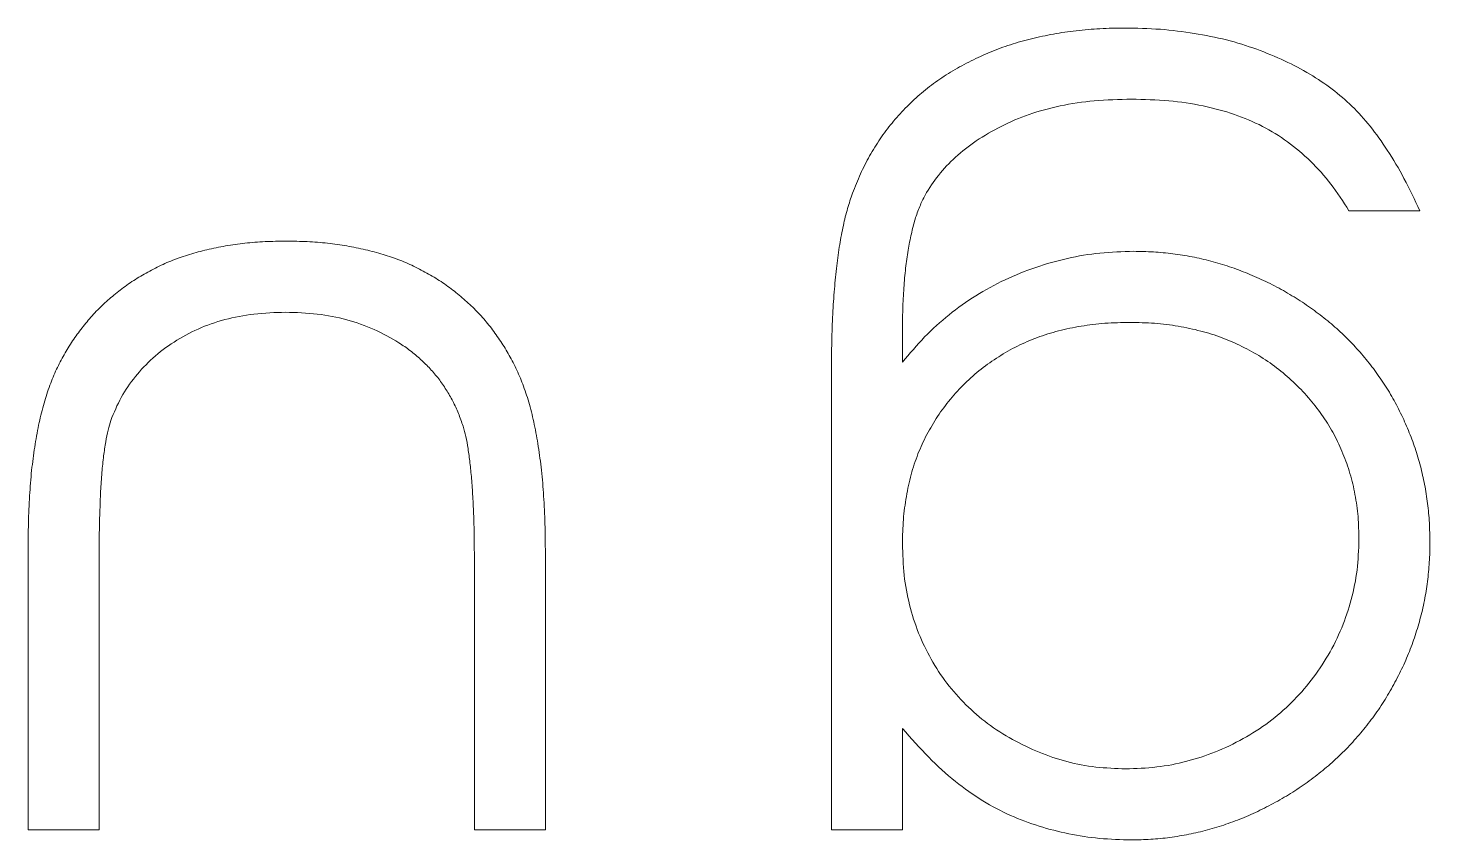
# Model space of a CAD drawing. Header units: millimetres. Extents: x 0 to 276, y 0 to 293.
# Drawn here: x 92.19 to 98.39, y 169.72 to 173.31 of the extents above; entities that cross this region are included whole.
import ezdxf

# ---------------------------------------------------------------- set-up
doc = ezdxf.new("R2010")
doc.units = ezdxf.units.MM

msp = doc.modelspace()

# ---------------------------------------------------------------- linework, layer by layer
at = {"color": 18, "linetype": 'Continuous', "lineweight": 15, "true_color": 0x000000}
for p, q in [((98.3477, 172.4977), (98.0336, 172.4977)), ((98.3477, 172.4977), (98.0336, 172.4977)), ((98.3477, 172.4977), (98.0336, 172.4977)), ((98.3477, 172.4977), (98.0336, 172.4977)), ((96.0592, 171.9607), (96.0592, 171.8282)), ((96.0592, 171.9607), (96.0592, 171.8282)), ((96.0592, 171.9607), (96.0592, 171.8282)), ((96.0592, 171.9607), (96.0592, 171.8282)), ((95.7451, 169.7606), (95.7451, 171.7903)), ((95.7451, 169.7606), (95.7451, 171.7903)), ((95.7451, 169.7606), (95.7451, 171.7903)), ((95.7451, 169.7606), (95.7451, 171.7903)), ((92.1913, 169.7606), (92.1913, 171.0058)), ((92.1913, 169.7606), (92.1913, 171.0058)), ((92.1913, 169.7606), (92.1913, 171.0058)), ((92.1913, 169.7606), (92.1913, 171.0058)), ((94.4797, 170.9826), (94.4797, 169.7606)), ((94.4797, 170.9826), (94.4797, 169.7606)), ((94.4797, 170.9826), (94.4797, 169.7606)), ((94.4797, 170.9826), (94.4797, 169.7606)), ((92.5054, 170.9469), (92.5054, 169.7606)), ((92.5054, 170.9469), (92.5054, 169.7606)), ((92.5054, 170.9469), (92.5054, 169.7606)), ((92.5054, 170.9469), (92.5054, 169.7606)), ((94.1656, 169.7606), (94.1656, 170.9469)), ((94.1656, 169.7606), (94.1656, 170.9469)), ((94.1656, 169.7606), (94.1656, 170.9469)), ((94.1656, 169.7606), (94.1656, 170.9469)), ((96.0592, 170.2079), (96.0592, 169.7606)), ((96.0592, 170.2079), (96.0592, 169.7606)), ((96.0592, 170.2079), (96.0592, 169.7606)), ((96.0592, 170.2079), (96.0592, 169.7606)), ((92.5054, 169.7606), (92.1913, 169.7606)), ((92.5054, 169.7606), (92.1913, 169.7606)), ((92.5054, 169.7606), (92.1913, 169.7606)), ((92.5054, 169.7606), (92.1913, 169.7606)), ((94.4797, 169.7606), (94.1656, 169.7606)), ((94.4797, 169.7606), (94.1656, 169.7606)), ((94.4797, 169.7606), (94.1656, 169.7606)), ((94.4797, 169.7606), (94.1656, 169.7606)), ((96.0592, 169.7606), (95.7451, 169.7606)), ((96.0592, 169.7606), (95.7451, 169.7606)), ((96.0592, 169.7606), (95.7451, 169.7606)), ((96.0592, 169.7606), (95.7451, 169.7606))]:
    msp.add_line(p, q, dxfattribs=at)
for points, knots in [([(95.8384, 172.5749), (95.8496, 172.6036), (95.8716, 172.6602), (95.9129, 172.7404), (95.9591, 172.816), (96.0119, 172.8864), (96.0711, 172.9514), (96.1351, 173.0123), (96.2054, 173.0679), (96.2818, 173.1172), (96.3626, 173.1616), (96.4478, 173.2), (96.5368, 173.2335), (96.6305, 173.2586), (96.7274, 173.2803), (96.8287, 173.2945), (96.9338, 173.3041), (97.0052, 173.305), (97.0415, 173.3054)], [0, 0, 0, 0, 0.061371, 0.120906, 0.179424, 0.237607, 0.295938, 0.354218, 0.413537, 0.474087, 0.535121, 0.596988, 0.66002, 0.724277, 0.790012, 0.857748, 0.927829, 1, 1, 1, 1]), ([(95.8384, 172.5749), (95.8496, 172.6036), (95.8716, 172.6602), (95.9129, 172.7404), (95.9591, 172.816), (96.0119, 172.8864), (96.0711, 172.9514), (96.1351, 173.0123), (96.2054, 173.0679), (96.2818, 173.1172), (96.3626, 173.1616), (96.4478, 173.2), (96.5368, 173.2335), (96.6305, 173.2586), (96.7274, 173.2803), (96.8287, 173.2945), (96.9338, 173.3041), (97.0052, 173.305), (97.0415, 173.3054)], [0, 0, 0, 0, 0.061371, 0.120906, 0.179424, 0.237607, 0.295938, 0.354218, 0.413537, 0.474087, 0.535121, 0.596988, 0.66002, 0.724277, 0.790012, 0.857748, 0.927829, 1, 1, 1, 1]), ([(95.8384, 172.5749), (95.8496, 172.6036), (95.8716, 172.6602), (95.9129, 172.7404), (95.9591, 172.816), (96.0119, 172.8864), (96.0711, 172.9514), (96.1351, 173.0123), (96.2054, 173.0679), (96.2818, 173.1172), (96.3626, 173.1616), (96.4478, 173.2), (96.5368, 173.2335), (96.6305, 173.2586), (96.7274, 173.2803), (96.8287, 173.2945), (96.9338, 173.3041), (97.0052, 173.305), (97.0415, 173.3054)], [0, 0, 0, 0, 0.061371, 0.120906, 0.179424, 0.237607, 0.295938, 0.354218, 0.413537, 0.474087, 0.535121, 0.596988, 0.66002, 0.724277, 0.790012, 0.857748, 0.927829, 1, 1, 1, 1]), ([(95.8384, 172.5749), (95.8496, 172.6036), (95.8716, 172.6602), (95.9129, 172.7404), (95.9591, 172.816), (96.0119, 172.8864), (96.0711, 172.9514), (96.1351, 173.0123), (96.2054, 173.0679), (96.2818, 173.1172), (96.3626, 173.1616), (96.4478, 173.2), (96.5368, 173.2335), (96.6305, 173.2586), (96.7274, 173.2803), (96.8287, 173.2945), (96.9338, 173.3041), (97.0052, 173.305), (97.0415, 173.3054)], [0, 0, 0, 0, 0.061371, 0.120906, 0.179424, 0.237607, 0.295938, 0.354218, 0.413537, 0.474087, 0.535121, 0.596988, 0.66002, 0.724277, 0.790012, 0.857748, 0.927829, 1, 1, 1, 1]), ([(97.0415, 173.3054), (97.0944, 173.3046), (97.1977, 173.3029), (97.3483, 173.2834), (97.4913, 173.2559), (97.6249, 173.2142), (97.7482, 173.1631), (97.8603, 173.1045), (97.9603, 173.0373), (98.0504, 172.9608), (98.1317, 172.8699), (98.2082, 172.7627), (98.2819, 172.6376), (98.3251, 172.5458), (98.3477, 172.4977)], [0, 0, 0, 0, 0.096491, 0.188474, 0.27684, 0.362137, 0.443437, 0.520166, 0.59271, 0.662917, 0.735419, 0.814881, 0.903061, 1, 1, 1, 1]), ([(97.0415, 173.3054), (97.0944, 173.3046), (97.1977, 173.3029), (97.3483, 173.2834), (97.4913, 173.2559), (97.6249, 173.2142), (97.7482, 173.1631), (97.8603, 173.1045), (97.9603, 173.0373), (98.0504, 172.9608), (98.1317, 172.8699), (98.2082, 172.7627), (98.2819, 172.6376), (98.3251, 172.5458), (98.3477, 172.4977)], [0, 0, 0, 0, 0.096491, 0.188474, 0.27684, 0.362137, 0.443437, 0.520166, 0.59271, 0.662917, 0.735419, 0.814881, 0.903061, 1, 1, 1, 1]), ([(97.0415, 173.3054), (97.0944, 173.3046), (97.1977, 173.3029), (97.3483, 173.2834), (97.4913, 173.2559), (97.6249, 173.2142), (97.7482, 173.1631), (97.8603, 173.1045), (97.9603, 173.0373), (98.0504, 172.9608), (98.1317, 172.8699), (98.2082, 172.7627), (98.2819, 172.6376), (98.3251, 172.5458), (98.3477, 172.4977)], [0, 0, 0, 0, 0.096491, 0.188474, 0.27684, 0.362137, 0.443437, 0.520166, 0.59271, 0.662917, 0.735419, 0.814881, 0.903061, 1, 1, 1, 1]), ([(97.0415, 173.3054), (97.0944, 173.3046), (97.1977, 173.3029), (97.3483, 173.2834), (97.4913, 173.2559), (97.6249, 173.2142), (97.7482, 173.1631), (97.8603, 173.1045), (97.9603, 173.0373), (98.0504, 172.9608), (98.1317, 172.8699), (98.2082, 172.7627), (98.2819, 172.6376), (98.3251, 172.5458), (98.3477, 172.4977)], [0, 0, 0, 0, 0.096491, 0.188474, 0.27684, 0.362137, 0.443437, 0.520166, 0.59271, 0.662917, 0.735419, 0.814881, 0.903061, 1, 1, 1, 1]), ([(97.0716, 172.9913), (97.0169, 172.9899), (96.9113, 172.9871), (96.7595, 172.9647), (96.6209, 172.9271), (96.4963, 172.8745), (96.3872, 172.8101), (96.2932, 172.7381), (96.2171, 172.6569), (96.1659, 172.5821), (96.134, 172.5155), (96.1138, 172.4581), (96.0973, 172.3933), (96.0835, 172.3211), (96.0721, 172.2416), (96.0649, 172.1545), (96.0597, 172.0601), (96.0594, 171.9946), (96.0592, 171.9607)], [0, 0, 0, 0, 0.098171, 0.189264, 0.274463, 0.355023, 0.43092, 0.501086, 0.566608, 0.629721, 0.662711, 0.698766, 0.738611, 0.782581, 0.830409, 0.882578, 0.939229, 1, 1, 1, 1]), ([(97.0716, 172.9913), (97.0169, 172.9899), (96.9113, 172.9871), (96.7595, 172.9647), (96.6209, 172.9271), (96.4963, 172.8745), (96.3872, 172.8101), (96.2932, 172.7381), (96.2171, 172.6569), (96.1659, 172.5821), (96.134, 172.5155), (96.1138, 172.4581), (96.0973, 172.3933), (96.0835, 172.3211), (96.0721, 172.2416), (96.0649, 172.1545), (96.0597, 172.0601), (96.0594, 171.9946), (96.0592, 171.9607)], [0, 0, 0, 0, 0.098171, 0.189264, 0.274463, 0.355023, 0.43092, 0.501086, 0.566608, 0.629721, 0.662711, 0.698766, 0.738611, 0.782581, 0.830409, 0.882578, 0.939229, 1, 1, 1, 1]), ([(97.0716, 172.9913), (97.0169, 172.9899), (96.9113, 172.9871), (96.7595, 172.9647), (96.6209, 172.9271), (96.4963, 172.8745), (96.3872, 172.8101), (96.2932, 172.7381), (96.2171, 172.6569), (96.1659, 172.5821), (96.134, 172.5155), (96.1138, 172.4581), (96.0973, 172.3933), (96.0835, 172.3211), (96.0721, 172.2416), (96.0649, 172.1545), (96.0597, 172.0601), (96.0594, 171.9946), (96.0592, 171.9607)], [0, 0, 0, 0, 0.098171, 0.189264, 0.274463, 0.355023, 0.43092, 0.501086, 0.566608, 0.629721, 0.662711, 0.698766, 0.738611, 0.782581, 0.830409, 0.882578, 0.939229, 1, 1, 1, 1]), ([(97.0716, 172.9913), (97.0169, 172.9899), (96.9113, 172.9871), (96.7595, 172.9647), (96.6209, 172.9271), (96.4963, 172.8745), (96.3872, 172.8101), (96.2932, 172.7381), (96.2171, 172.6569), (96.1659, 172.5821), (96.134, 172.5155), (96.1138, 172.4581), (96.0973, 172.3933), (96.0835, 172.3211), (96.0721, 172.2416), (96.0649, 172.1545), (96.0597, 172.0601), (96.0594, 171.9946), (96.0592, 171.9607)], [0, 0, 0, 0, 0.098171, 0.189264, 0.274463, 0.355023, 0.43092, 0.501086, 0.566608, 0.629721, 0.662711, 0.698766, 0.738611, 0.782581, 0.830409, 0.882578, 0.939229, 1, 1, 1, 1]), ([(98.0336, 172.4977), (98.0083, 172.5379), (97.9589, 172.6163), (97.8666, 172.7178), (97.7654, 172.8045), (97.6519, 172.8744), (97.5257, 172.9271), (97.3866, 172.9647), (97.2336, 172.9872), (97.1271, 172.9899), (97.0716, 172.9913)], [0, 0, 0, 0, 0.124716, 0.243805, 0.360062, 0.475112, 0.593525, 0.71935, 0.853855, 1, 1, 1, 1]), ([(98.0336, 172.4977), (98.0083, 172.5379), (97.9589, 172.6163), (97.8666, 172.7178), (97.7654, 172.8045), (97.6519, 172.8744), (97.5257, 172.9271), (97.3866, 172.9647), (97.2336, 172.9872), (97.1271, 172.9899), (97.0716, 172.9913)], [0, 0, 0, 0, 0.124716, 0.243805, 0.360062, 0.475112, 0.593525, 0.71935, 0.853855, 1, 1, 1, 1]), ([(98.0336, 172.4977), (98.0083, 172.5379), (97.9589, 172.6163), (97.8666, 172.7178), (97.7654, 172.8045), (97.6519, 172.8744), (97.5257, 172.9271), (97.3866, 172.9647), (97.2336, 172.9872), (97.1271, 172.9899), (97.0716, 172.9913)], [0, 0, 0, 0, 0.124716, 0.243805, 0.360062, 0.475112, 0.593525, 0.71935, 0.853855, 1, 1, 1, 1]), ([(98.0336, 172.4977), (98.0083, 172.5379), (97.9589, 172.6163), (97.8666, 172.7178), (97.7654, 172.8045), (97.6519, 172.8744), (97.5257, 172.9271), (97.3866, 172.9647), (97.2336, 172.9872), (97.1271, 172.9899), (97.0716, 172.9913)], [0, 0, 0, 0, 0.124716, 0.243805, 0.360062, 0.475112, 0.593525, 0.71935, 0.853855, 1, 1, 1, 1]), ([(95.7451, 171.7903), (95.7454, 171.8336), (95.7459, 171.917), (95.7498, 172.0377), (95.7579, 172.1492), (95.7671, 172.2519), (95.7804, 172.3455), (95.7965, 172.4302), (95.8148, 172.506), (95.8308, 172.5528), (95.8384, 172.5749)], [0, 0, 0, 0, 0.1634453, 0.3154887, 0.4562908, 0.5858641, 0.7054287, 0.8133707, 0.9117182, 1, 1, 1, 1]), ([(95.7451, 171.7903), (95.7454, 171.8336), (95.7459, 171.917), (95.7498, 172.0377), (95.7579, 172.1492), (95.7671, 172.2519), (95.7804, 172.3455), (95.7965, 172.4302), (95.8148, 172.506), (95.8308, 172.5528), (95.8384, 172.5749)], [0, 0, 0, 0, 0.1634453, 0.3154887, 0.4562908, 0.5858641, 0.7054287, 0.8133707, 0.9117182, 1, 1, 1, 1]), ([(95.7451, 171.7903), (95.7454, 171.8336), (95.7459, 171.917), (95.7498, 172.0377), (95.7579, 172.1492), (95.7671, 172.2519), (95.7804, 172.3455), (95.7965, 172.4302), (95.8148, 172.506), (95.8308, 172.5528), (95.8384, 172.5749)], [0, 0, 0, 0, 0.1634453, 0.3154887, 0.4562908, 0.5858641, 0.7054287, 0.8133707, 0.9117182, 1, 1, 1, 1]), ([(95.7451, 171.7903), (95.7454, 171.8336), (95.7459, 171.917), (95.7498, 172.0377), (95.7579, 172.1492), (95.7671, 172.2519), (95.7804, 172.3455), (95.7965, 172.4302), (95.8148, 172.506), (95.8308, 172.5528), (95.8384, 172.5749)], [0, 0, 0, 0, 0.1634453, 0.3154887, 0.4562908, 0.5858641, 0.7054287, 0.8133707, 0.9117182, 1, 1, 1, 1]), ([(92.1913, 171.0058), (92.1917, 171.0481), (92.1926, 171.1301), (92.1981, 171.2494), (92.2075, 171.3606), (92.2219, 171.4637), (92.2387, 171.5587), (92.2605, 171.6456), (92.2865, 171.7242), (92.3158, 171.796), (92.3504, 171.861), (92.3872, 171.9228), (92.4297, 171.9797), (92.4745, 172.0345), (92.5243, 172.0847), (92.5782, 172.1312), (92.6355, 172.1749), (92.6973, 172.214), (92.7629, 172.2492), (92.8322, 172.2804), (92.9062, 172.3051), (92.9839, 172.3264), (93.0656, 172.3432), (93.1513, 172.3549), (93.241, 172.3622), (93.3021, 172.3628), (93.3334, 172.3631)], [0, 0, 0, 0, 0.06221, 0.120696, 0.175548, 0.226191, 0.273711, 0.317302, 0.357837, 0.395428, 0.431089, 0.466097, 0.501015, 0.535424, 0.570174, 0.604765, 0.640093, 0.675939, 0.712225, 0.749455, 0.787601, 0.826784, 0.867829, 0.91016, 0.953939, 1, 1, 1, 1]), ([(92.1913, 171.0058), (92.1917, 171.0481), (92.1926, 171.1301), (92.1981, 171.2494), (92.2075, 171.3606), (92.2219, 171.4637), (92.2387, 171.5587), (92.2605, 171.6456), (92.2865, 171.7242), (92.3158, 171.796), (92.3504, 171.861), (92.3872, 171.9228), (92.4297, 171.9797), (92.4745, 172.0345), (92.5243, 172.0847), (92.5782, 172.1312), (92.6355, 172.1749), (92.6973, 172.214), (92.7629, 172.2492), (92.8322, 172.2804), (92.9062, 172.3051), (92.9839, 172.3264), (93.0656, 172.3432), (93.1513, 172.3549), (93.241, 172.3622), (93.3021, 172.3628), (93.3334, 172.3631)], [0, 0, 0, 0, 0.06221, 0.120696, 0.175548, 0.226191, 0.273711, 0.317302, 0.357837, 0.395428, 0.431089, 0.466097, 0.501015, 0.535424, 0.570174, 0.604765, 0.640093, 0.675939, 0.712225, 0.749455, 0.787601, 0.826784, 0.867829, 0.91016, 0.953939, 1, 1, 1, 1]), ([(92.1913, 171.0058), (92.1917, 171.0481), (92.1926, 171.1301), (92.1981, 171.2494), (92.2075, 171.3606), (92.2219, 171.4637), (92.2387, 171.5587), (92.2605, 171.6456), (92.2865, 171.7242), (92.3158, 171.796), (92.3504, 171.861), (92.3872, 171.9228), (92.4297, 171.9797), (92.4745, 172.0345), (92.5243, 172.0847), (92.5782, 172.1312), (92.6355, 172.1749), (92.6973, 172.214), (92.7629, 172.2492), (92.8322, 172.2804), (92.9062, 172.3051), (92.9839, 172.3264), (93.0656, 172.3432), (93.1513, 172.3549), (93.241, 172.3622), (93.3021, 172.3628), (93.3334, 172.3631)], [0, 0, 0, 0, 0.06221, 0.120696, 0.175548, 0.226191, 0.273711, 0.317302, 0.357837, 0.395428, 0.431089, 0.466097, 0.501015, 0.535424, 0.570174, 0.604765, 0.640093, 0.675939, 0.712225, 0.749455, 0.787601, 0.826784, 0.867829, 0.91016, 0.953939, 1, 1, 1, 1]), ([(92.1913, 171.0058), (92.1917, 171.0481), (92.1926, 171.1301), (92.1981, 171.2494), (92.2075, 171.3606), (92.2219, 171.4637), (92.2387, 171.5587), (92.2605, 171.6456), (92.2865, 171.7242), (92.3158, 171.796), (92.3504, 171.861), (92.3872, 171.9228), (92.4297, 171.9797), (92.4745, 172.0345), (92.5243, 172.0847), (92.5782, 172.1312), (92.6355, 172.1749), (92.6973, 172.214), (92.7629, 172.2492), (92.8322, 172.2804), (92.9062, 172.3051), (92.9839, 172.3264), (93.0656, 172.3432), (93.1513, 172.3549), (93.241, 172.3622), (93.3021, 172.3628), (93.3334, 172.3631)], [0, 0, 0, 0, 0.06221, 0.120696, 0.175548, 0.226191, 0.273711, 0.317302, 0.357837, 0.395428, 0.431089, 0.466097, 0.501015, 0.535424, 0.570174, 0.604765, 0.640093, 0.675939, 0.712225, 0.749455, 0.787601, 0.826784, 0.867829, 0.91016, 0.953939, 1, 1, 1, 1]), ([(93.3334, 172.3631), (93.3645, 172.3628), (93.4256, 172.3621), (93.5153, 172.355), (93.6012, 172.3432), (93.6831, 172.3263), (93.7611, 172.3053), (93.8355, 172.2803), (93.9053, 172.2492), (93.9715, 172.2142), (94.0335, 172.1747), (94.0916, 172.1313), (94.1457, 172.0842), (94.1959, 172.0335), (94.2414, 171.9787), (94.2828, 171.9202), (94.3208, 171.8585), (94.3552, 171.7924), (94.3847, 171.7198), (94.4107, 171.6395), (94.432, 171.5506), (94.4494, 171.4532), (94.4633, 171.3477), (94.473, 171.2335), (94.4784, 171.111), (94.4793, 171.0263), (94.4797, 170.9826)], [0, 0, 0, 0, 0.045152, 0.088727, 0.130534, 0.171071, 0.210096, 0.247769, 0.284849, 0.320986, 0.356387, 0.391549, 0.426191, 0.460511, 0.494971, 0.529534, 0.564576, 0.600096, 0.637535, 0.678213, 0.722583, 0.770182, 0.821879, 0.877067, 0.936524, 1, 1, 1, 1]), ([(93.3334, 172.3631), (93.3645, 172.3628), (93.4256, 172.3621), (93.5153, 172.355), (93.6012, 172.3432), (93.6831, 172.3263), (93.7611, 172.3053), (93.8355, 172.2803), (93.9053, 172.2492), (93.9715, 172.2142), (94.0335, 172.1747), (94.0916, 172.1313), (94.1457, 172.0842), (94.1959, 172.0335), (94.2414, 171.9787), (94.2828, 171.9202), (94.3208, 171.8585), (94.3552, 171.7924), (94.3847, 171.7198), (94.4107, 171.6395), (94.432, 171.5506), (94.4494, 171.4532), (94.4633, 171.3477), (94.473, 171.2335), (94.4784, 171.111), (94.4793, 171.0263), (94.4797, 170.9826)], [0, 0, 0, 0, 0.045152, 0.088727, 0.130534, 0.171071, 0.210096, 0.247769, 0.284849, 0.320986, 0.356387, 0.391549, 0.426191, 0.460511, 0.494971, 0.529534, 0.564576, 0.600096, 0.637535, 0.678213, 0.722583, 0.770182, 0.821879, 0.877067, 0.936524, 1, 1, 1, 1]), ([(93.3334, 172.3631), (93.3645, 172.3628), (93.4256, 172.3621), (93.5153, 172.355), (93.6012, 172.3432), (93.6831, 172.3263), (93.7611, 172.3053), (93.8355, 172.2803), (93.9053, 172.2492), (93.9715, 172.2142), (94.0335, 172.1747), (94.0916, 172.1313), (94.1457, 172.0842), (94.1959, 172.0335), (94.2414, 171.9787), (94.2828, 171.9202), (94.3208, 171.8585), (94.3552, 171.7924), (94.3847, 171.7198), (94.4107, 171.6395), (94.432, 171.5506), (94.4494, 171.4532), (94.4633, 171.3477), (94.473, 171.2335), (94.4784, 171.111), (94.4793, 171.0263), (94.4797, 170.9826)], [0, 0, 0, 0, 0.045152, 0.088727, 0.130534, 0.171071, 0.210096, 0.247769, 0.284849, 0.320986, 0.356387, 0.391549, 0.426191, 0.460511, 0.494971, 0.529534, 0.564576, 0.600096, 0.637535, 0.678213, 0.722583, 0.770182, 0.821879, 0.877067, 0.936524, 1, 1, 1, 1]), ([(93.3334, 172.3631), (93.3645, 172.3628), (93.4256, 172.3621), (93.5153, 172.355), (93.6012, 172.3432), (93.6831, 172.3263), (93.7611, 172.3053), (93.8355, 172.2803), (93.9053, 172.2492), (93.9715, 172.2142), (94.0335, 172.1747), (94.0916, 172.1313), (94.1457, 172.0842), (94.1959, 172.0335), (94.2414, 171.9787), (94.2828, 171.9202), (94.3208, 171.8585), (94.3552, 171.7924), (94.3847, 171.7198), (94.4107, 171.6395), (94.432, 171.5506), (94.4494, 171.4532), (94.4633, 171.3477), (94.473, 171.2335), (94.4784, 171.111), (94.4793, 171.0263), (94.4797, 170.9826)], [0, 0, 0, 0, 0.045152, 0.088727, 0.130534, 0.171071, 0.210096, 0.247769, 0.284849, 0.320986, 0.356387, 0.391549, 0.426191, 0.460511, 0.494971, 0.529534, 0.564576, 0.600096, 0.637535, 0.678213, 0.722583, 0.770182, 0.821879, 0.877067, 0.936524, 1, 1, 1, 1]), ([(96.0592, 171.8282), (96.0911, 171.8661), (96.1543, 171.9413), (96.2634, 172.0399), (96.3827, 172.1248), (96.5118, 172.1944), (96.6475, 172.2501), (96.7886, 172.289), (96.9336, 172.3142), (97.0318, 172.3169), (97.0815, 172.3183)], [0, 0, 0, 0, 0.126561, 0.250895, 0.374719, 0.499826, 0.624964, 0.749039, 0.87318, 1, 1, 1, 1]), ([(96.0592, 171.8282), (96.0911, 171.8661), (96.1543, 171.9413), (96.2634, 172.0399), (96.3827, 172.1248), (96.5118, 172.1944), (96.6475, 172.2501), (96.7886, 172.289), (96.9336, 172.3142), (97.0318, 172.3169), (97.0815, 172.3183)], [0, 0, 0, 0, 0.126561, 0.250895, 0.374719, 0.499826, 0.624964, 0.749039, 0.87318, 1, 1, 1, 1]), ([(96.0592, 171.8282), (96.0911, 171.8661), (96.1543, 171.9413), (96.2634, 172.0399), (96.3827, 172.1248), (96.5118, 172.1944), (96.6475, 172.2501), (96.7886, 172.289), (96.9336, 172.3142), (97.0318, 172.3169), (97.0815, 172.3183)], [0, 0, 0, 0, 0.126561, 0.250895, 0.374719, 0.499826, 0.624964, 0.749039, 0.87318, 1, 1, 1, 1]), ([(96.0592, 171.8282), (96.0911, 171.8661), (96.1543, 171.9413), (96.2634, 172.0399), (96.3827, 172.1248), (96.5118, 172.1944), (96.6475, 172.2501), (96.7886, 172.289), (96.9336, 172.3142), (97.0318, 172.3169), (97.0815, 172.3183)], [0, 0, 0, 0, 0.126561, 0.250895, 0.374719, 0.499826, 0.624964, 0.749039, 0.87318, 1, 1, 1, 1]), ([(97.0815, 172.3183), (97.1107, 172.3177), (97.1688, 172.3167), (97.2552, 172.3078), (97.3403, 172.2948), (97.4239, 172.2757), (97.5061, 172.2512), (97.5869, 172.2206), (97.6668, 172.186), (97.7445, 172.1452), (97.8191, 172.0998), (97.89, 172.0507), (97.957, 171.998), (98.0193, 171.9413), (98.0769, 171.8807), (98.1306, 171.8167), (98.1795, 171.7485), (98.2245, 171.6774), (98.2636, 171.6029), (98.2979, 171.5265), (98.3277, 171.4484), (98.3514, 171.3685), (98.3696, 171.2867), (98.3831, 171.2031), (98.3908, 171.1176), (98.392, 171.06), (98.3926, 171.031)], [0, 0, 0, 0, 0.042865, 0.085222, 0.127202, 0.169025, 0.210882, 0.252963, 0.295628, 0.338553, 0.381463, 0.423582, 0.465066, 0.506312, 0.54704, 0.587676, 0.628675, 0.669946, 0.711036, 0.751996, 0.792673, 0.833446, 0.874191, 0.915494, 0.957478, 1, 1, 1, 1]), ([(97.0815, 172.3183), (97.1107, 172.3177), (97.1688, 172.3167), (97.2552, 172.3078), (97.3403, 172.2948), (97.4239, 172.2757), (97.5061, 172.2512), (97.5869, 172.2206), (97.6668, 172.186), (97.7445, 172.1452), (97.8191, 172.0998), (97.89, 172.0507), (97.957, 171.998), (98.0193, 171.9413), (98.0769, 171.8807), (98.1306, 171.8167), (98.1795, 171.7485), (98.2245, 171.6774), (98.2636, 171.6029), (98.2979, 171.5265), (98.3277, 171.4484), (98.3514, 171.3685), (98.3696, 171.2867), (98.3831, 171.2031), (98.3908, 171.1176), (98.392, 171.06), (98.3926, 171.031)], [0, 0, 0, 0, 0.042865, 0.085222, 0.127202, 0.169025, 0.210882, 0.252963, 0.295628, 0.338553, 0.381463, 0.423582, 0.465066, 0.506312, 0.54704, 0.587676, 0.628675, 0.669946, 0.711036, 0.751996, 0.792673, 0.833446, 0.874191, 0.915494, 0.957478, 1, 1, 1, 1]), ([(97.0815, 172.3183), (97.1107, 172.3177), (97.1688, 172.3167), (97.2552, 172.3078), (97.3403, 172.2948), (97.4239, 172.2757), (97.5061, 172.2512), (97.5869, 172.2206), (97.6668, 172.186), (97.7445, 172.1452), (97.8191, 172.0998), (97.89, 172.0507), (97.957, 171.998), (98.0193, 171.9413), (98.0769, 171.8807), (98.1306, 171.8167), (98.1795, 171.7485), (98.2245, 171.6774), (98.2636, 171.6029), (98.2979, 171.5265), (98.3277, 171.4484), (98.3514, 171.3685), (98.3696, 171.2867), (98.3831, 171.2031), (98.3908, 171.1176), (98.392, 171.06), (98.3926, 171.031)], [0, 0, 0, 0, 0.042865, 0.085222, 0.127202, 0.169025, 0.210882, 0.252963, 0.295628, 0.338553, 0.381463, 0.423582, 0.465066, 0.506312, 0.54704, 0.587676, 0.628675, 0.669946, 0.711036, 0.751996, 0.792673, 0.833446, 0.874191, 0.915494, 0.957478, 1, 1, 1, 1]), ([(97.0815, 172.3183), (97.1107, 172.3177), (97.1688, 172.3167), (97.2552, 172.3078), (97.3403, 172.2948), (97.4239, 172.2757), (97.5061, 172.2512), (97.5869, 172.2206), (97.6668, 172.186), (97.7445, 172.1452), (97.8191, 172.0998), (97.89, 172.0507), (97.957, 171.998), (98.0193, 171.9413), (98.0769, 171.8807), (98.1306, 171.8167), (98.1795, 171.7485), (98.2245, 171.6774), (98.2636, 171.6029), (98.2979, 171.5265), (98.3277, 171.4484), (98.3514, 171.3685), (98.3696, 171.2867), (98.3831, 171.2031), (98.3908, 171.1176), (98.392, 171.06), (98.3926, 171.031)], [0, 0, 0, 0, 0.042865, 0.085222, 0.127202, 0.169025, 0.210882, 0.252963, 0.295628, 0.338553, 0.381463, 0.423582, 0.465066, 0.506312, 0.54704, 0.587676, 0.628675, 0.669946, 0.711036, 0.751996, 0.792673, 0.833446, 0.874191, 0.915494, 0.957478, 1, 1, 1, 1]), ([(93.3306, 172.049), (93.2837, 172.0475), (93.1931, 172.0444), (93.0626, 172.0197), (92.9434, 171.9783), (92.8365, 171.9205), (92.7426, 171.8497), (92.6643, 171.7667), (92.5997, 171.6741), (92.5714, 171.6049), (92.5573, 171.5702)], [0, 0, 0, 0, 0.144632, 0.279837, 0.408371, 0.533043, 0.653596, 0.770016, 0.884339, 1, 1, 1, 1]), ([(93.3306, 172.049), (93.2837, 172.0475), (93.1931, 172.0444), (93.0626, 172.0197), (92.9434, 171.9783), (92.8365, 171.9205), (92.7426, 171.8497), (92.6643, 171.7667), (92.5997, 171.6741), (92.5714, 171.6049), (92.5573, 171.5702)], [0, 0, 0, 0, 0.144632, 0.279837, 0.408371, 0.533043, 0.653596, 0.770016, 0.884339, 1, 1, 1, 1]), ([(93.3306, 172.049), (93.2837, 172.0475), (93.1931, 172.0444), (93.0626, 172.0197), (92.9434, 171.9783), (92.8365, 171.9205), (92.7426, 171.8497), (92.6643, 171.7667), (92.5997, 171.6741), (92.5714, 171.6049), (92.5573, 171.5702)], [0, 0, 0, 0, 0.144632, 0.279837, 0.408371, 0.533043, 0.653596, 0.770016, 0.884339, 1, 1, 1, 1]), ([(93.3306, 172.049), (93.2837, 172.0475), (93.1931, 172.0444), (93.0626, 172.0197), (92.9434, 171.9783), (92.8365, 171.9205), (92.7426, 171.8497), (92.6643, 171.7667), (92.5997, 171.6741), (92.5714, 171.6049), (92.5573, 171.5702)], [0, 0, 0, 0, 0.144632, 0.279837, 0.408371, 0.533043, 0.653596, 0.770016, 0.884339, 1, 1, 1, 1]), ([(94.1159, 171.5449), (94.1091, 171.5639), (94.0957, 171.6016), (94.0714, 171.656), (94.0414, 171.7064), (94.0085, 171.7547), (93.9706, 171.7995), (93.9282, 171.8407), (93.8826, 171.8799), (93.8148, 171.9263), (93.7222, 171.976), (93.6005, 172.0189), (93.4686, 172.0445), (93.3775, 172.0475), (93.3306, 172.049)], [0, 0, 0, 0, 0.060487, 0.119716, 0.178086, 0.235971, 0.29461, 0.353536, 0.413161, 0.474545, 0.599234, 0.727029, 0.859695, 1, 1, 1, 1]), ([(94.1159, 171.5449), (94.1091, 171.5639), (94.0957, 171.6016), (94.0714, 171.656), (94.0414, 171.7064), (94.0085, 171.7547), (93.9706, 171.7995), (93.9282, 171.8407), (93.8826, 171.8799), (93.8148, 171.9263), (93.7222, 171.976), (93.6005, 172.0189), (93.4686, 172.0445), (93.3775, 172.0475), (93.3306, 172.049)], [0, 0, 0, 0, 0.060487, 0.119716, 0.178086, 0.235971, 0.29461, 0.353536, 0.413161, 0.474545, 0.599234, 0.727029, 0.859695, 1, 1, 1, 1]), ([(94.1159, 171.5449), (94.1091, 171.5639), (94.0957, 171.6016), (94.0714, 171.656), (94.0414, 171.7064), (94.0085, 171.7547), (93.9706, 171.7995), (93.9282, 171.8407), (93.8826, 171.8799), (93.8148, 171.9263), (93.7222, 171.976), (93.6005, 172.0189), (93.4686, 172.0445), (93.3775, 172.0475), (93.3306, 172.049)], [0, 0, 0, 0, 0.060487, 0.119716, 0.178086, 0.235971, 0.29461, 0.353536, 0.413161, 0.474545, 0.599234, 0.727029, 0.859695, 1, 1, 1, 1]), ([(94.1159, 171.5449), (94.1091, 171.5639), (94.0957, 171.6016), (94.0714, 171.656), (94.0414, 171.7064), (94.0085, 171.7547), (93.9706, 171.7995), (93.9282, 171.8407), (93.8826, 171.8799), (93.8148, 171.9263), (93.7222, 171.976), (93.6005, 172.0189), (93.4686, 172.0445), (93.3775, 172.0475), (93.3306, 172.049)], [0, 0, 0, 0, 0.060487, 0.119716, 0.178086, 0.235971, 0.29461, 0.353536, 0.413161, 0.474545, 0.599234, 0.727029, 0.859695, 1, 1, 1, 1]), ([(97.0653, 172.0042), (97.0284, 172.0034), (96.9561, 172.0019), (96.8505, 171.989), (96.7505, 171.9682), (96.6561, 171.9386), (96.5669, 171.9009), (96.4841, 171.8531), (96.4057, 171.7988), (96.3344, 171.7354), (96.2699, 171.6655), (96.2136, 171.5894), (96.1657, 171.5084), (96.126, 171.4223), (96.0957, 171.3306), (96.0754, 171.2334), (96.0612, 171.1312), (96.0599, 171.0612), (96.0592, 171.0254)], [0, 0, 0, 0, 0.070121, 0.137122, 0.201487, 0.263765, 0.32456, 0.384739, 0.444905, 0.505232, 0.565494, 0.6251, 0.68435, 0.743883, 0.804608, 0.867239, 0.932094, 1, 1, 1, 1]), ([(97.0653, 172.0042), (97.0284, 172.0034), (96.9561, 172.0019), (96.8505, 171.989), (96.7505, 171.9682), (96.6561, 171.9386), (96.5669, 171.9009), (96.4841, 171.8531), (96.4057, 171.7988), (96.3344, 171.7354), (96.2699, 171.6655), (96.2136, 171.5894), (96.1657, 171.5084), (96.126, 171.4223), (96.0957, 171.3306), (96.0754, 171.2334), (96.0612, 171.1312), (96.0599, 171.0612), (96.0592, 171.0254)], [0, 0, 0, 0, 0.070121, 0.137122, 0.201487, 0.263765, 0.32456, 0.384739, 0.444905, 0.505232, 0.565494, 0.6251, 0.68435, 0.743883, 0.804608, 0.867239, 0.932094, 1, 1, 1, 1]), ([(97.0653, 172.0042), (97.0284, 172.0034), (96.9561, 172.0019), (96.8505, 171.989), (96.7505, 171.9682), (96.6561, 171.9386), (96.5669, 171.9009), (96.4841, 171.8531), (96.4057, 171.7988), (96.3344, 171.7354), (96.2699, 171.6655), (96.2136, 171.5894), (96.1657, 171.5084), (96.126, 171.4223), (96.0957, 171.3306), (96.0754, 171.2334), (96.0612, 171.1312), (96.0599, 171.0612), (96.0592, 171.0254)], [0, 0, 0, 0, 0.070121, 0.137122, 0.201487, 0.263765, 0.32456, 0.384739, 0.444905, 0.505232, 0.565494, 0.6251, 0.68435, 0.743883, 0.804608, 0.867239, 0.932094, 1, 1, 1, 1]), ([(97.0653, 172.0042), (97.0284, 172.0034), (96.9561, 172.0019), (96.8505, 171.989), (96.7505, 171.9682), (96.6561, 171.9386), (96.5669, 171.9009), (96.4841, 171.8531), (96.4057, 171.7988), (96.3344, 171.7354), (96.2699, 171.6655), (96.2136, 171.5894), (96.1657, 171.5084), (96.126, 171.4223), (96.0957, 171.3306), (96.0754, 171.2334), (96.0612, 171.1312), (96.0599, 171.0612), (96.0592, 171.0254)], [0, 0, 0, 0, 0.070121, 0.137122, 0.201487, 0.263765, 0.32456, 0.384739, 0.444905, 0.505232, 0.565494, 0.6251, 0.68435, 0.743883, 0.804608, 0.867239, 0.932094, 1, 1, 1, 1]), ([(98.0785, 171.0436), (98.0777, 171.0776), (98.0763, 171.1443), (98.0626, 171.2422), (98.0404, 171.3355), (98.009, 171.4241), (97.97, 171.5086), (97.921, 171.5884), (97.8634, 171.6635), (97.7975, 171.7334), (97.7249, 171.797), (97.6462, 171.853), (97.5615, 171.8987), (97.4727, 171.9383), (97.3779, 171.9672), (97.2784, 171.9892), (97.1734, 172.0018), (97.1018, 172.0034), (97.0653, 172.0042)], [0, 0, 0, 0, 0.064983, 0.127803, 0.189056, 0.248395, 0.307691, 0.366977, 0.42734, 0.488795, 0.550674, 0.612045, 0.673369, 0.73493, 0.79781, 0.862892, 0.930095, 1, 1, 1, 1]), ([(98.0785, 171.0436), (98.0777, 171.0776), (98.0763, 171.1443), (98.0626, 171.2422), (98.0404, 171.3355), (98.009, 171.4241), (97.97, 171.5086), (97.921, 171.5884), (97.8634, 171.6635), (97.7975, 171.7334), (97.7249, 171.797), (97.6462, 171.853), (97.5615, 171.8987), (97.4727, 171.9383), (97.3779, 171.9672), (97.2784, 171.9892), (97.1734, 172.0018), (97.1018, 172.0034), (97.0653, 172.0042)], [0, 0, 0, 0, 0.064983, 0.127803, 0.189056, 0.248395, 0.307691, 0.366977, 0.42734, 0.488795, 0.550674, 0.612045, 0.673369, 0.73493, 0.79781, 0.862892, 0.930095, 1, 1, 1, 1]), ([(98.0785, 171.0436), (98.0777, 171.0776), (98.0763, 171.1443), (98.0626, 171.2422), (98.0404, 171.3355), (98.009, 171.4241), (97.97, 171.5086), (97.921, 171.5884), (97.8634, 171.6635), (97.7975, 171.7334), (97.7249, 171.797), (97.6462, 171.853), (97.5615, 171.8987), (97.4727, 171.9383), (97.3779, 171.9672), (97.2784, 171.9892), (97.1734, 172.0018), (97.1018, 172.0034), (97.0653, 172.0042)], [0, 0, 0, 0, 0.064983, 0.127803, 0.189056, 0.248395, 0.307691, 0.366977, 0.42734, 0.488795, 0.550674, 0.612045, 0.673369, 0.73493, 0.79781, 0.862892, 0.930095, 1, 1, 1, 1]), ([(98.0785, 171.0436), (98.0777, 171.0776), (98.0763, 171.1443), (98.0626, 171.2422), (98.0404, 171.3355), (98.009, 171.4241), (97.97, 171.5086), (97.921, 171.5884), (97.8634, 171.6635), (97.7975, 171.7334), (97.7249, 171.797), (97.6462, 171.853), (97.5615, 171.8987), (97.4727, 171.9383), (97.3779, 171.9672), (97.2784, 171.9892), (97.1734, 172.0018), (97.1018, 172.0034), (97.0653, 172.0042)], [0, 0, 0, 0, 0.064983, 0.127803, 0.189056, 0.248395, 0.307691, 0.366977, 0.42734, 0.488795, 0.550674, 0.612045, 0.673369, 0.73493, 0.79781, 0.862892, 0.930095, 1, 1, 1, 1]), ([(92.5573, 171.5702), (92.5531, 171.5562), (92.5438, 171.5253), (92.5338, 171.4729), (92.5249, 171.4105), (92.5172, 171.3375), (92.5117, 171.2543), (92.5088, 171.1607), (92.5055, 171.0572), (92.5054, 170.9847), (92.5054, 170.9469)], [0, 0, 0, 0, 0.069693, 0.154074, 0.254591, 0.371465, 0.504755, 0.653494, 0.818953, 1, 1, 1, 1]), ([(92.5573, 171.5702), (92.5531, 171.5562), (92.5438, 171.5253), (92.5338, 171.4729), (92.5249, 171.4105), (92.5172, 171.3375), (92.5117, 171.2543), (92.5088, 171.1607), (92.5055, 171.0572), (92.5054, 170.9847), (92.5054, 170.9469)], [0, 0, 0, 0, 0.069693, 0.154074, 0.254591, 0.371465, 0.504755, 0.653494, 0.818953, 1, 1, 1, 1]), ([(92.5573, 171.5702), (92.5531, 171.5562), (92.5438, 171.5253), (92.5338, 171.4729), (92.5249, 171.4105), (92.5172, 171.3375), (92.5117, 171.2543), (92.5088, 171.1607), (92.5055, 171.0572), (92.5054, 170.9847), (92.5054, 170.9469)], [0, 0, 0, 0, 0.069693, 0.154074, 0.254591, 0.371465, 0.504755, 0.653494, 0.818953, 1, 1, 1, 1]), ([(92.5573, 171.5702), (92.5531, 171.5562), (92.5438, 171.5253), (92.5338, 171.4729), (92.5249, 171.4105), (92.5172, 171.3375), (92.5117, 171.2543), (92.5088, 171.1607), (92.5055, 171.0572), (92.5054, 170.9847), (92.5054, 170.9469)], [0, 0, 0, 0, 0.069693, 0.154074, 0.254591, 0.371465, 0.504755, 0.653494, 0.818953, 1, 1, 1, 1]), ([(94.1656, 170.9469), (94.1655, 170.9817), (94.1652, 171.0483), (94.1634, 171.1442), (94.159, 171.2316), (94.1536, 171.3106), (94.1467, 171.3812), (94.1384, 171.4432), (94.1291, 171.4972), (94.1201, 171.5298), (94.1159, 171.5449)], [0, 0, 0, 0, 0.173617, 0.33212, 0.477936, 0.609932, 0.727032, 0.831671, 0.921715, 1, 1, 1, 1]), ([(94.1656, 170.9469), (94.1655, 170.9817), (94.1652, 171.0483), (94.1634, 171.1442), (94.159, 171.2316), (94.1536, 171.3106), (94.1467, 171.3812), (94.1384, 171.4432), (94.1291, 171.4972), (94.1201, 171.5298), (94.1159, 171.5449)], [0, 0, 0, 0, 0.173617, 0.33212, 0.477936, 0.609932, 0.727032, 0.831671, 0.921715, 1, 1, 1, 1]), ([(94.1656, 170.9469), (94.1655, 170.9817), (94.1652, 171.0483), (94.1634, 171.1442), (94.159, 171.2316), (94.1536, 171.3106), (94.1467, 171.3812), (94.1384, 171.4432), (94.1291, 171.4972), (94.1201, 171.5298), (94.1159, 171.5449)], [0, 0, 0, 0, 0.173617, 0.33212, 0.477936, 0.609932, 0.727032, 0.831671, 0.921715, 1, 1, 1, 1]), ([(94.1656, 170.9469), (94.1655, 170.9817), (94.1652, 171.0483), (94.1634, 171.1442), (94.159, 171.2316), (94.1536, 171.3106), (94.1467, 171.3812), (94.1384, 171.4432), (94.1291, 171.4972), (94.1201, 171.5298), (94.1159, 171.5449)], [0, 0, 0, 0, 0.173617, 0.33212, 0.477936, 0.609932, 0.727032, 0.831671, 0.921715, 1, 1, 1, 1]), ([(97.0464, 170.0298), (97.0923, 170.0314), (97.1833, 170.0345), (97.3166, 170.0608), (97.4452, 170.1022), (97.5668, 170.1613), (97.6807, 170.2334), (97.7818, 170.3208), (97.8702, 170.4205), (97.945, 170.5318), (98.0045, 170.6518), (98.0467, 170.7783), (98.0739, 170.9092), (98.0769, 170.9986), (98.0785, 171.0436)], [0, 0, 0, 0, 0.085519, 0.169309, 0.252218, 0.336756, 0.420595, 0.502741, 0.584804, 0.668268, 0.751823, 0.833629, 0.91622, 1, 1, 1, 1]), ([(97.0464, 170.0298), (97.0923, 170.0314), (97.1833, 170.0345), (97.3166, 170.0608), (97.4452, 170.1022), (97.5668, 170.1613), (97.6807, 170.2334), (97.7818, 170.3208), (97.8702, 170.4205), (97.945, 170.5318), (98.0045, 170.6518), (98.0467, 170.7783), (98.0739, 170.9092), (98.0769, 170.9986), (98.0785, 171.0436)], [0, 0, 0, 0, 0.085519, 0.169309, 0.252218, 0.336756, 0.420595, 0.502741, 0.584804, 0.668268, 0.751823, 0.833629, 0.91622, 1, 1, 1, 1]), ([(97.0464, 170.0298), (97.0923, 170.0314), (97.1833, 170.0345), (97.3166, 170.0608), (97.4452, 170.1022), (97.5668, 170.1613), (97.6807, 170.2334), (97.7818, 170.3208), (97.8702, 170.4205), (97.945, 170.5318), (98.0045, 170.6518), (98.0467, 170.7783), (98.0739, 170.9092), (98.0769, 170.9986), (98.0785, 171.0436)], [0, 0, 0, 0, 0.085519, 0.169309, 0.252218, 0.336756, 0.420595, 0.502741, 0.584804, 0.668268, 0.751823, 0.833629, 0.91622, 1, 1, 1, 1]), ([(97.0464, 170.0298), (97.0923, 170.0314), (97.1833, 170.0345), (97.3166, 170.0608), (97.4452, 170.1022), (97.5668, 170.1613), (97.6807, 170.2334), (97.7818, 170.3208), (97.8702, 170.4205), (97.945, 170.5318), (98.0045, 170.6518), (98.0467, 170.7783), (98.0739, 170.9092), (98.0769, 170.9986), (98.0785, 171.0436)], [0, 0, 0, 0, 0.085519, 0.169309, 0.252218, 0.336756, 0.420595, 0.502741, 0.584804, 0.668268, 0.751823, 0.833629, 0.91622, 1, 1, 1, 1]), ([(96.0592, 171.0254), (96.0606, 170.9788), (96.0632, 170.8877), (96.0879, 170.755), (96.1277, 170.6302), (96.1835, 170.5138), (96.2535, 170.4069), (96.3378, 170.3116), (96.435, 170.2277), (96.5447, 170.1578), (96.6627, 170.1013), (96.7863, 170.059), (96.9151, 170.035), (97.0024, 170.0315), (97.0464, 170.0298)], [0, 0, 0, 0, 0.089243, 0.174349, 0.257613, 0.339527, 0.420997, 0.501579, 0.582542, 0.666133, 0.750049, 0.832743, 0.915647, 1, 1, 1, 1]), ([(96.0592, 171.0254), (96.0606, 170.9788), (96.0632, 170.8877), (96.0879, 170.755), (96.1277, 170.6302), (96.1835, 170.5138), (96.2535, 170.4069), (96.3378, 170.3116), (96.435, 170.2277), (96.5447, 170.1578), (96.6627, 170.1013), (96.7863, 170.059), (96.9151, 170.035), (97.0024, 170.0315), (97.0464, 170.0298)], [0, 0, 0, 0, 0.089243, 0.174349, 0.257613, 0.339527, 0.420997, 0.501579, 0.582542, 0.666133, 0.750049, 0.832743, 0.915647, 1, 1, 1, 1]), ([(96.0592, 171.0254), (96.0606, 170.9788), (96.0632, 170.8877), (96.0879, 170.755), (96.1277, 170.6302), (96.1835, 170.5138), (96.2535, 170.4069), (96.3378, 170.3116), (96.435, 170.2277), (96.5447, 170.1578), (96.6627, 170.1013), (96.7863, 170.059), (96.9151, 170.035), (97.0024, 170.0315), (97.0464, 170.0298)], [0, 0, 0, 0, 0.089243, 0.174349, 0.257613, 0.339527, 0.420997, 0.501579, 0.582542, 0.666133, 0.750049, 0.832743, 0.915647, 1, 1, 1, 1]), ([(96.0592, 171.0254), (96.0606, 170.9788), (96.0632, 170.8877), (96.0879, 170.755), (96.1277, 170.6302), (96.1835, 170.5138), (96.2535, 170.4069), (96.3378, 170.3116), (96.435, 170.2277), (96.5447, 170.1578), (96.6627, 170.1013), (96.7863, 170.059), (96.9151, 170.035), (97.0024, 170.0315), (97.0464, 170.0298)], [0, 0, 0, 0, 0.089243, 0.174349, 0.257613, 0.339527, 0.420997, 0.501579, 0.582542, 0.666133, 0.750049, 0.832743, 0.915647, 1, 1, 1, 1]), ([(98.3926, 171.031), (98.392, 171.002), (98.391, 170.9441), (98.382, 170.8582), (98.3693, 170.7735), (98.3491, 170.6908), (98.3247, 170.6092), (98.2946, 170.5292), (98.2584, 170.4509), (98.2174, 170.3743), (98.1713, 170.3002), (98.1208, 170.2299), (98.0657, 170.1638), (98.0069, 170.1013), (97.9437, 170.0429), (97.876, 169.9889), (97.8045, 169.9383), (97.7291, 169.8922), (97.6508, 169.8514), (97.5717, 169.8142), (97.4907, 169.7847), (97.4093, 169.7586), (97.3261, 169.7402), (97.2422, 169.726), (97.1571, 169.7173), (97.1002, 169.7162), (97.0716, 169.7157)], [0, 0, 0, 0, 0.0420341, 0.0839054, 0.1250689, 0.1661585, 0.2072103, 0.2484907, 0.2898781, 0.3321695, 0.3744758, 0.416225, 0.4576096, 0.4990732, 0.5405534, 0.5822488, 0.6245498, 0.6674328, 0.7103225, 0.7524671, 0.7940648, 0.8352157, 0.8762283, 0.9174462, 0.9586431, 1, 1, 1, 1]), ([(98.3926, 171.031), (98.392, 171.002), (98.391, 170.9441), (98.382, 170.8582), (98.3693, 170.7735), (98.3491, 170.6908), (98.3247, 170.6092), (98.2946, 170.5292), (98.2584, 170.4509), (98.2174, 170.3743), (98.1713, 170.3002), (98.1208, 170.2299), (98.0657, 170.1638), (98.0069, 170.1013), (97.9437, 170.0429), (97.876, 169.9889), (97.8045, 169.9383), (97.7291, 169.8922), (97.6508, 169.8514), (97.5717, 169.8142), (97.4907, 169.7847), (97.4093, 169.7586), (97.3261, 169.7402), (97.2422, 169.726), (97.1571, 169.7173), (97.1002, 169.7162), (97.0716, 169.7157)], [0, 0, 0, 0, 0.0420341, 0.0839054, 0.1250689, 0.1661585, 0.2072103, 0.2484907, 0.2898781, 0.3321695, 0.3744758, 0.416225, 0.4576096, 0.4990732, 0.5405534, 0.5822488, 0.6245498, 0.6674328, 0.7103225, 0.7524671, 0.7940648, 0.8352157, 0.8762283, 0.9174462, 0.9586431, 1, 1, 1, 1]), ([(98.3926, 171.031), (98.392, 171.002), (98.391, 170.9441), (98.382, 170.8582), (98.3693, 170.7735), (98.3491, 170.6908), (98.3247, 170.6092), (98.2946, 170.5292), (98.2584, 170.4509), (98.2174, 170.3743), (98.1713, 170.3002), (98.1208, 170.2299), (98.0657, 170.1638), (98.0069, 170.1013), (97.9437, 170.0429), (97.876, 169.9889), (97.8045, 169.9383), (97.7291, 169.8922), (97.6508, 169.8514), (97.5717, 169.8142), (97.4907, 169.7847), (97.4093, 169.7586), (97.3261, 169.7402), (97.2422, 169.726), (97.1571, 169.7173), (97.1002, 169.7162), (97.0716, 169.7157)], [0, 0, 0, 0, 0.0420341, 0.0839054, 0.1250689, 0.1661585, 0.2072103, 0.2484907, 0.2898781, 0.3321695, 0.3744758, 0.416225, 0.4576096, 0.4990732, 0.5405534, 0.5822488, 0.6245498, 0.6674328, 0.7103225, 0.7524671, 0.7940648, 0.8352157, 0.8762283, 0.9174462, 0.9586431, 1, 1, 1, 1]), ([(98.3926, 171.031), (98.392, 171.002), (98.391, 170.9441), (98.382, 170.8582), (98.3693, 170.7735), (98.3491, 170.6908), (98.3247, 170.6092), (98.2946, 170.5292), (98.2584, 170.4509), (98.2174, 170.3743), (98.1713, 170.3002), (98.1208, 170.2299), (98.0657, 170.1638), (98.0069, 170.1013), (97.9437, 170.0429), (97.876, 169.9889), (97.8045, 169.9383), (97.7291, 169.8922), (97.6508, 169.8514), (97.5717, 169.8142), (97.4907, 169.7847), (97.4093, 169.7586), (97.3261, 169.7402), (97.2422, 169.726), (97.1571, 169.7173), (97.1002, 169.7162), (97.0716, 169.7157)], [0, 0, 0, 0, 0.0420341, 0.0839054, 0.1250689, 0.1661585, 0.2072103, 0.2484907, 0.2898781, 0.3321695, 0.3744758, 0.416225, 0.4576096, 0.4990732, 0.5405534, 0.5822488, 0.6245498, 0.6674328, 0.7103225, 0.7524671, 0.7940648, 0.8352157, 0.8762283, 0.9174462, 0.9586431, 1, 1, 1, 1]), ([(97.0716, 169.7157), (97.0246, 169.7171), (96.9317, 169.7197), (96.7949, 169.7408), (96.663, 169.7743), (96.5351, 169.8223), (96.4102, 169.8878), (96.2887, 169.9742), (96.1703, 170.0821), (96.0972, 170.1648), (96.0592, 170.2079)], [0, 0, 0, 0, 0.120911, 0.238762, 0.354755, 0.470359, 0.589144, 0.716329, 0.852445, 1, 1, 1, 1]), ([(97.0716, 169.7157), (97.0246, 169.7171), (96.9317, 169.7197), (96.7949, 169.7408), (96.663, 169.7743), (96.5351, 169.8223), (96.4102, 169.8878), (96.2887, 169.9742), (96.1703, 170.0821), (96.0972, 170.1648), (96.0592, 170.2079)], [0, 0, 0, 0, 0.120911, 0.238762, 0.354755, 0.470359, 0.589144, 0.716329, 0.852445, 1, 1, 1, 1]), ([(97.0716, 169.7157), (97.0246, 169.7171), (96.9317, 169.7197), (96.7949, 169.7408), (96.663, 169.7743), (96.5351, 169.8223), (96.4102, 169.8878), (96.2887, 169.9742), (96.1703, 170.0821), (96.0972, 170.1648), (96.0592, 170.2079)], [0, 0, 0, 0, 0.120911, 0.238762, 0.354755, 0.470359, 0.589144, 0.716329, 0.852445, 1, 1, 1, 1]), ([(97.0716, 169.7157), (97.0246, 169.7171), (96.9317, 169.7197), (96.7949, 169.7408), (96.663, 169.7743), (96.5351, 169.8223), (96.4102, 169.8878), (96.2887, 169.9742), (96.1703, 170.0821), (96.0972, 170.1648), (96.0592, 170.2079)], [0, 0, 0, 0, 0.120911, 0.238762, 0.354755, 0.470359, 0.589144, 0.716329, 0.852445, 1, 1, 1, 1])]:
    msp.add_open_spline(points, degree=3, knots=knots, dxfattribs=at)

doc.saveas('drawing.dxf')
